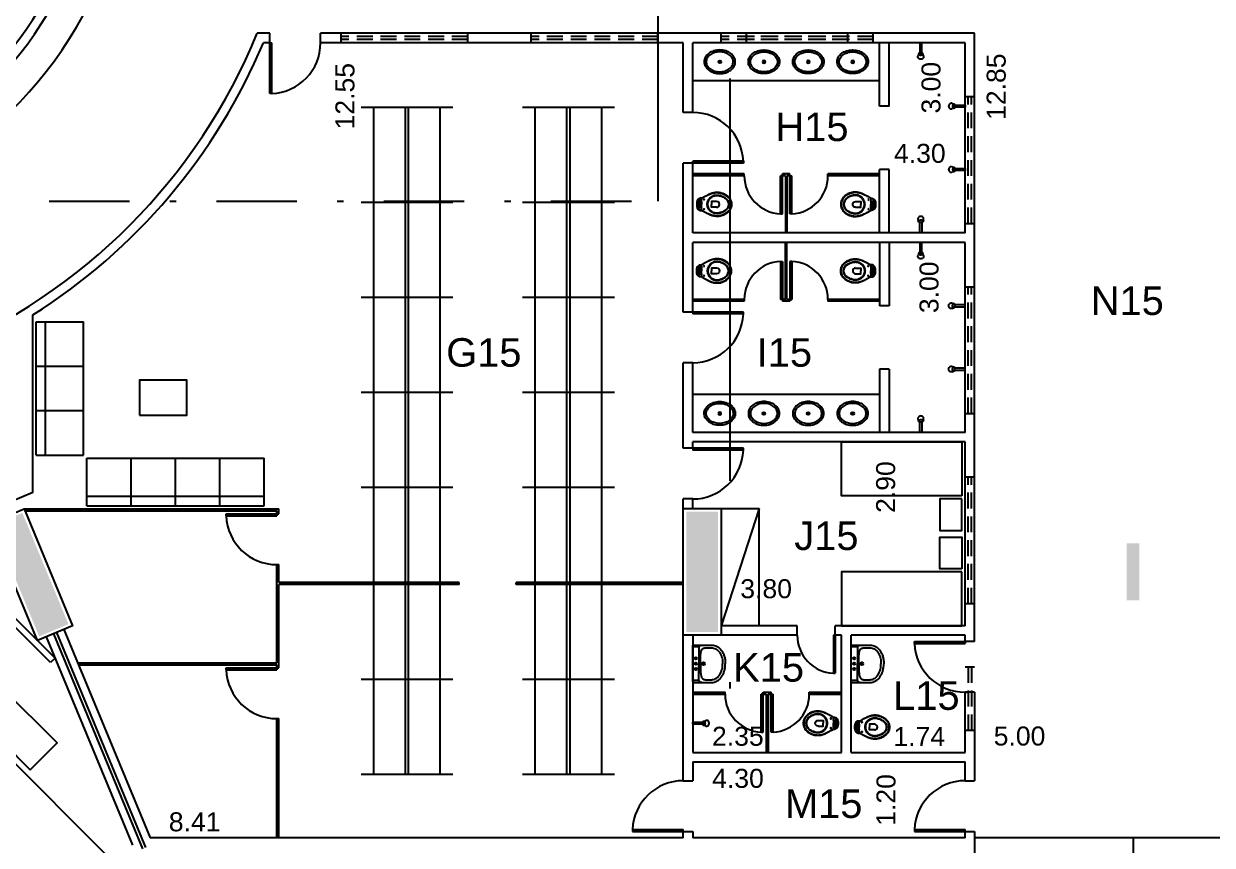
# Model space of a CAD drawing. Extents: x 652 to 872, y -56 to 210.
# Drawn here: x 760.35 to 779.11, y 172.31 to 185.27 of the extents above; entities that cross this region are included whole.
import ezdxf

# ---------------------------------------------------------------- set-up
doc = ezdxf.new("R2010")
doc.units = 0
doc.header["$LTSCALE"] = 2
doc.header["$PDMODE"] = 3
doc.linetypes.add('DASHDOT2', pattern=[12.7, 6.35, -3.175, 0, -3.175])
doc.linetypes.add('HIDDEN', pattern=[0.375, 0.25, -0.125])
doc.layers.get('0').update_dxf_attribs({"linetype": 'CONTINUOUS'})
doc.layers.get('DEFPOINTS').update_dxf_attribs({"linetype": 'CONTINUOUS'})
for name, color, linetype in [('DIVISÓRIAS-ARY', 2, 'CONTINUOUS'), ('ESQUADRIA-ALTA-ARY', 7, 'HIDDEN'), ('HACHURAS-ARY', 9, 'CONTINUOUS'), ('INDIC-CORTE-TBS', 4, 'DASHDOT2'), ('L_DECA', 7, 'CONTINUOUS'), ('MOBILIÁRIO-ARY', 7, 'CONTINUOUS'), ('PAREDE-ALTA-ARY', 1, 'CONTINUOUS'), ('PAREDE-BAIXA-ARY', 2, 'CONTINUOUS'), ('PEÇAS-SANIT-ARY', 7, 'CONTINUOUS'), ('PILARES-PRINC-ARY', 5, 'CONTINUOUS'), ('PROJ-COBERTURA-ARY', 7, 'DASHDOT2'), ('RAMPA-INT-ARY', 7, 'CONTINUOUS'), ('RAMPA-PROJ-ARY', 7, 'HIDDEN'), ('TEXTO-PB-COR-ARY', 12, 'CONTINUOUS'), ('TEXTO-PB-COTAS-ARY', 12, 'CONTINUOUS')]:
    doc.layers.add(name, color=color, linetype=linetype)
doc.styles.add('ARIAL', font='arial.ttf', dxfattribs={"height": 0.5})
doc.styles.add('SEM_ESCALA', font='arial.ttf')
doc.dimstyles.new('DIMTIC100-ARY', dxfattribs={"dimtxt": 0.3, "dimasz": 0.12, "dimexe": 0.1, "dimexo": 0.15, "dimgap": 0.1, "dimtad": 1, "dimjust": 1, "dimtoh": 1, "dimrnd": 0.01, "dimzin": 0, "dimdsep": 46, "dimtxsty": 'SEM_ESCALA', "dimblk1": 'NONE', "dimblk2": 'NONE', "dimsah": 1, "dimcen": -0.1, "dimdle": 0.06, "dimse1": 1, "dimse2": 1, "dimsd1": 1, "dimsd2": 1, "dimclrd": 1, "dimclre": 1, "dimclrt": 2, "dimadec": 0, "dimazin": 0, "dimtfac": 1, "dimtix": 1, "dimtmove": 2, "dimatfit": 3, "dimldrblk": 'NONE', "dimfxl": 1, "dimtolj": 1, "dimtzin": 0, "dimarcsym": 0})

# ---------------------------------------------------------------- blocks, each defined once
blk = doc.blocks.new('CHUVEIRO')
at = {"layer": 'PEÇAS-SANIT-ARY'}
for p, q in [((-0.029, 0.168), (-0.043, 0.208)), ((0.043, 0.207), (0.03, 0.175)), ((-0.015, 0.17), (0.015, 0.17)), ((-0.015, 0), (-0.015, 0.17)), ((0.015, 0), (-0.015, 0)), ((0.015, 0.17), (0.015, 0))]:
    blk.add_line(p, q, dxfattribs=at)
for points in [[(0.045, 0.22, 0.109452), (0.042, 0.235, 0.102376), (0.032, 0.248, 0.093737), (0.017, 0.257, 0.088426), (0, 0.26, 0.088426), (-0.017, 0.257, 0.093737), (-0.032, 0.248, 0.102376), (-0.042, 0.235, 0.109452), (-0.045, 0.22, 0.085068), (-0.043, 0.208, 0.102376)], [(0.015, 0.153, 0.061293), (0.021, 0.157, 0.104065), (0.028, 0.166, 0.115836), (0.03, 0.175, 0.115836), (0.028, 0.184, 0.104065), (0.021, 0.193, 0.09084), (0.012, 0.198, 0.083285), (0, 0.2, 0.083285), (-0.012, 0.198, 0.09084), (-0.021, 0.193, 0.104065), (-0.028, 0.184, 0.115836), (-0.03, 0.175, 0.115836), (-0.028, 0.166, 0.104065), (-0.021, 0.157, 0.061293), (-0.015, 0.153, 0.083285)], [(0.043, 0.207, 0.093692), (0.045, 0.22, 0.109452)]]:
    blk.add_lwpolyline(points, format="xyb", dxfattribs=at)
blk = doc.blocks.new('DUO04')
at = {"layer": 'L_DECA'}
blk.add_line((-27.8, 0), (27.8, 0), dxfattribs=at)
at = {"layer": 'L_DECA', "color": 1}
for p, q in [((-26.5, -9.9), (-26.5, 0)), ((26.5, -9.9), (26.5, 0)), ((-26.5, -9.9), (0, -9.9)), ((26.5, -9.9), (0, -9.9))]:
    blk.add_line(p, q, dxfattribs=at)
at = {"layer": 'L_DECA', "color": 7}
for points in [[(-27.8, 0), (-27.8, 0), (-28.5, -0.1), (-29.1, -0.3), (-29.4, -0.8), (-29.5, -1.4), (-29.5, -23.9)], [(27.8, 0), (27.8, 0), (28.5, -0.1), (29.1, -0.3), (29.4, -0.8), (29.5, -1.4), (29.5, -23.9)], [(-29.5, -23.9), (-29.5, -29.7), (-29.5, -29.7), (-29.4, -32.1), (-28.9, -34.4), (-28.2, -36.5), (-27.2, -38.6), (-26.1, -40.5), (-24.7, -42.2), (-23.1, -43.8), (-21.3, -45.2), (-21.3, -45.2), (-20.2, -45.9), (-19.1, -46.6), (-18, -47.2), (-16.9, -47.9), (-15.7, -48.4), (-14.5, -49), (-13.3, -49.4), (-12.1, -49.9), (-10.8, -50.3), (-9.5, -50.5), (-8.2, -50.9), (-6.7, -51.1), (-4.8, -51.4), (-2.9, -51.5), (-1.4, -51.5), (0, -51.5)], [(29.5, -23.9), (29.5, -29.7), (29.5, -29.7), (29.4, -32.1), (28.9, -34.4), (28.2, -36.5), (27.2, -38.6), (26.1, -40.5), (24.7, -42.2), (23.1, -43.8), (21.3, -45.2), (21.3, -45.2), (20.2, -45.9), (19.1, -46.6), (18, -47.2), (16.9, -47.9), (15.7, -48.4), (14.5, -49), (13.3, -49.4), (12.1, -49.9), (10.8, -50.3), (9.5, -50.5), (8.2, -50.9), (6.7, -51.1), (4.8, -51.4), (2.9, -51.5), (1.4, -51.5), (0, -51.5)]]:
    blk.add_lwpolyline(points, dxfattribs=at)
at = {"layer": 'L_DECA', "color": 1}
for points in [[(-26.5, -9.9), (-26.9, -10), (-27.5, -10.1), (-28, -10.6), (-28.4, -11.2), (-28.7, -11.9), (-29, -12.7), (-29.2, -13.7), (-29.4, -15), (-29.5, -16.8)], [(0, -12.4), (0, -12.4), (-0.8, -12.4), (-1.4, -12.4), (-1.1, -12.4), (-1.8, -12.4), (-2.5, -12.4), (-3.3, -12.4), (-3.9, -12.4), (-4.7, -12.4), (-7.9, -12.4), (-8.6, -12.4), (-9.3, -12.4), (-10, -12.4), (-10.7, -12.4), (-11.4, -12.4), (-12, -12.4), (-12.7, -12.4), (-12.7, -12.4), (-13.7, -12.4), (-14.7, -12.5), (-15.8, -12.6), (-16.8, -12.8), (-17.8, -13), (-18.8, -13.2), (-19.8, -13.5), (-20.8, -13.7), (-20.8, -13.7), (-21.7, -14.1), (-22.6, -14.7), (-23.3, -15.4), (-23.9, -16.1), (-24.5, -17), (-24.8, -18), (-25.1, -19), (-25.2, -20), (-25.2, -20), (-25.2, -21.8), (-25.2, -23.1), (-25.2, -23.9)], [(0, -12.4), (0, -12.4), (0.8, -12.4), (1.4, -12.4), (1.1, -12.4), (1.8, -12.4), (2.5, -12.4), (3.3, -12.4), (3.9, -12.4), (4.7, -12.4), (7.9, -12.4), (8.6, -12.4), (9.3, -12.4), (10, -12.4), (10.7, -12.4), (11.4, -12.4), (12, -12.4), (12.7, -12.4), (12.7, -12.4), (13.7, -12.4), (14.7, -12.5), (15.8, -12.6), (16.8, -12.8), (17.8, -13), (18.8, -13.2), (19.8, -13.5), (20.8, -13.7), (20.8, -13.7), (21.7, -14.1), (22.6, -14.7), (23.3, -15.4), (23.9, -16.1), (24.5, -17), (24.8, -18), (25.1, -19), (25.2, -20), (25.2, -20), (25.2, -21.8), (25.2, -23.1), (25.2, -23.9)], [(26.5, -9.9), (26.9, -10), (27.5, -10.1), (28, -10.6), (28.4, -11.2), (28.7, -11.9), (29, -12.7), (29.2, -13.7), (29.4, -15), (29.5, -16.8)], [(-25.2, -23.9), (-25.2, -27.3), (-25.2, -29.6), (-25.2, -29.6), (-25, -31.4), (-24.8, -33.1), (-24.2, -34.8), (-23.5, -36.3), (-22.6, -37.8), (-21.6, -39.1), (-20.4, -40.4), (-19.1, -41.4), (-19.1, -41.4), (-18.1, -42.1), (-17.1, -42.7), (-16.2, -43.3), (-15.2, -43.9), (-14.1, -44.4), (-13, -44.8), (-11.9, -45.3), (-10.8, -45.7), (-9.7, -46.1), (-8.6, -46.4), (-6.7, -46.8), (-5.2, -47), (-3.3, -47.2), (-2.1, -47.2), (-1, -47.2), (0, -47.2)], [(25.2, -23.9), (25.2, -27.3), (25.2, -29.6), (25.2, -29.6), (25, -31.4), (24.8, -33.1), (24.2, -34.8), (23.5, -36.3), (22.6, -37.8), (21.6, -39.1), (20.4, -40.4), (19.1, -41.4), (19.1, -41.4), (18.1, -42.1), (17.1, -42.7), (16.2, -43.3), (15.2, -43.9), (14.1, -44.4), (13, -44.8), (11.9, -45.3), (10.8, -45.7), (9.7, -46.1), (8.6, -46.4), (6.7, -46.8), (5.2, -47), (3.3, -47.2), (2.1, -47.2), (1, -47.2), (0, -47.2)]]:
    blk.add_lwpolyline(points, dxfattribs=at)
for centre, radius in [((-8.5, -4.9), 1.75), ((0, -17), 2.25), ((0, -4.9), 1.75), ((0, -17), 0.981), ((8.5, -4.9), 1.75)]:
    blk.add_circle(centre, radius, dxfattribs=at)
blk = doc.blocks.new('RAV10')
at = {"layer": 'L_DECA'}
blk.add_lwpolyline([(4.6, -12.9), (8.2, -12.9), (8.2, -12.9), (8.7, -13), (9.2, -13.2), (9.6, -13.5), (9.9, -14), (10.1, -14.3), (10.1, -14.3), (10.1, -14.3), (10.1, -14.3), (10.1, -14.3), (10.1, -14.3), (12.2, -18), (12.2, -18), (12.5, -18.6), (12.8, -19.1), (13.1, -19.6), (13.3, -20.1), (13.3, -20.1), (13.6, -20.6), (13.9, -21.1), (14.2, -21.5), (14.5, -22.1), (14.7, -22.6), (15, -23.1), (15.3, -23.6), (15.5, -24.1), (15.5, -24.1), (15.9, -24.8), (16.3, -25.6), (16.6, -26.3), (16.9, -27), (17.2, -27.8), (17.5, -28.6), (17.8, -29.4), (18, -30.2), (18, -30.2), (18.3, -31.4), (18.6, -32.6), (18.8, -33.9), (19, -35.2), (19.1, -36.4), (19.1, -37.7), (19.1, -39), (19, -40.3), (19, -40.3), (18.8, -41.6), (18.6, -42.9), (18.2, -44.2), (17.9, -45.5), (17.4, -46.8), (16.9, -48), (16.4, -49.3), (15.8, -50.4), (15.8, -50.4), (15.2, -51.4), (14.6, -52.3), (13.9, -53.1), (13.3, -53.9), (12.5, -54.8), (11.7, -55.5), (10.9, -56.3), (10.1, -57), (10.1, -57), (9, -57.8), (7.9, -58.5), (6.6, -59.1), (5.4, -59.6), (4.1, -60), (2.8, -60.3), (1.4, -60.4), (0, -60.5), (0, -60.5), (-1.4, -60.4), (-2.7, -60.3), (-4, -60), (-5.3, -59.6), (-6.6, -59.1), (-7.8, -58.5), (-9, -57.8), (-10.1, -57), (-10.1, -57), (-10.9, -56.3), (-11.7, -55.5), (-12.5, -54.8), (-13.2, -53.9), (-13.9, -53.1), (-14.5, -52.3), (-15.1, -51.4), (-15.7, -50.4), (-15.7, -50.4), (-16.3, -49.3), (-16.9, -48), (-17.4, -46.8), (-17.8, -45.5), (-18.2, -44.2), (-18.5, -42.9), (-18.7, -41.6), (-19, -40.3), (-19, -40.3), (-19, -39), (-19, -37.7), (-19, -36.4), (-18.9, -35.2), (-18.7, -33.9), (-18.5, -32.6), (-18.2, -31.4), (-17.9, -30.2), (-17.9, -30.2), (-17.7, -29.4), (-17.4, -28.6), (-17.1, -27.8), (-16.9, -27), (-16.6, -26.3), (-16.2, -25.6), (-15.8, -24.8), (-15.5, -24.1), (-15.5, -24.1), (-15.2, -23.6), (-15, -23.1), (-14.7, -22.6), (-14.4, -22.1), (-14.2, -21.5), (-13.9, -21.1), (-13.6, -20.6), (-13.3, -20.1), (-13.3, -20.1), (-13.1, -19.6), (-12.8, -19.1), (-12.4, -18.6), (-12.1, -18), (-10.1, -14.3), (-10.1, -14.3), (-10.1, -14.3), (-10.1, -14.3), (-10.1, -14.3), (-10.1, -14.3), (-9.8, -14), (-9.8, -14), (-9.6, -13.5), (-9.1, -13.2), (-8.6, -13), (-8.1, -12.9), (-4.5, -12.9)], dxfattribs=at)
at = {"layer": 'L_DECA', "color": 1}
for points in [[(12.2, -18), (13.3, -20.1), (13.3, -20.1), (13.6, -20.6), (13.8, -21.1), (14.1, -21.5), (14.3, -22.1), (14.5, -22.6), (14.7, -23.1), (15, -23.6), (15.2, -24.1), (15.2, -24.1), (15.5, -24.8), (15.9, -25.6), (16.2, -26.3), (16.6, -27.1), (16.9, -27.8), (17.1, -28.5), (17.4, -29.4), (17.6, -30.2), (17.6, -30.2), (17.9, -31.4), (18.1, -32.6), (18.3, -33.9), (18.5, -35.2), (18.5, -36.4), (18.5, -37.7), (18.5, -39), (18.4, -40.3), (18.4, -40.3), (18.2, -41.6), (17.9, -42.9), (17.6, -44.2), (17.2, -45.5), (16.7, -46.8), (16.2, -48), (15.6, -49.3), (15, -50.4), (15, -50.4), (14.4, -51.2), (13.9, -52), (13.3, -52.8), (12.8, -53.5), (12.2, -54.2), (11.5, -54.9), (10.9, -55.5), (10.1, -56.2), (10.1, -56.2), (9, -57.1), (7.9, -57.8), (6.6, -58.4), (5.4, -58.9), (4.1, -59.3), (2.8, -59.6), (1.4, -59.8), (0, -59.8), (0, -59.8), (-1.4, -59.8), (-2.7, -59.6), (-4.1, -59.3), (-5.3, -58.9), (-6.6, -58.4), (-7.8, -57.8), (-9, -57.1), (-10.1, -56.2), (-10.1, -56.2), (-10.8, -55.5), (-11.5, -54.9), (-12.1, -54.2), (-12.7, -53.5), (-13.3, -52.8), (-13.9, -52), (-14.4, -51.2), (-14.9, -50.4), (-14.9, -50.4), (-15.5, -49.3), (-16.1, -48), (-16.6, -46.8), (-17.1, -45.5), (-17.5, -44.2), (-17.9, -42.9), (-18.1, -41.6), (-18.3, -40.3), (-18.3, -40.3), (-18.4, -39.1), (-18.5, -37.7), (-18.5, -36.4), (-18.4, -35.2), (-18.2, -33.9), (-18, -32.6), (-17.8, -31.4), (-17.5, -30.2), (-17.5, -30.2), (-17.3, -29.4), (-17, -28.6), (-16.8, -27.8), (-16.5, -27.1), (-16.2, -26.3), (-15.8, -25.6), (-15.5, -24.8), (-15.2, -24.1), (-15.2, -24.1), (-15, -23.6), (-14.7, -23.1), (-14.5, -22.6), (-14.2, -22.1), (-14, -21.5), (-13.7, -21.1), (-13.5, -20.6), (-13.2, -20.1), (-12.1, -18)], [(-7.7, -9.4), (-8.1, -10.1), (-8.5, -10.8), (-8.6, -11.4), (-8.8, -12.2), (-8.8, -13.1)], [(-5.1, -12.9), (-5.1, -9.7), (-5.1, -7.8), (-5.1, -7.8), (-5.2, -7.6), (-5.3, -7.5), (-5.5, -7.4), (-5.9, -7.6), (-5.9, -7.6), (-6.4, -8), (-7.1, -8.6), (-7.7, -9.4)], [(5.1, -9.3), (5, -8.9), (4.6, -8.3), (3.9, -7.8), (3.1, -7.7), (0, -7.7), (-3.1, -7.7), (-3.1, -7.7), (-3.9, -7.8), (-4.5, -8.3), (-5, -8.9), (-5.1, -9.7)], [(4.6, -12.9), (4.6, -12.9), (4.2, -12.9), (3.9, -12.6), (3.6, -12.4), (3.6, -12), (3.6, -10.7), (3.6, -10.7), (3.6, -10.5), (3.6, -10.4), (3.7, -10.2), (3.9, -10.1), (3.9, -10.1), (3.9, -9.9), (3.9, -9.7), (3.8, -9.5), (3.6, -9.4), (0, -9.4), (-3.5, -9.4), (-3.5, -9.4), (-3.7, -9.5), (-3.9, -9.7), (-3.9, -9.9), (-3.8, -10.1), (-3.8, -10.1), (-3.6, -10.2), (-3.6, -10.4), (-3.5, -10.5), (-3.5, -10.7), (-3.5, -12), (-3.5, -12), (-3.6, -12.4), (-3.8, -12.6), (-4.1, -12.9), (-4.5, -12.9)], [(3.7, -10.3), (0, -10.3), (-3.6, -10.3)], [(5.1, -12.9), (5.1, -9.7), (5.1, -7.8), (5.1, -7.8), (5.2, -7.6), (5.3, -7.5), (5.5, -7.4), (5.9, -7.6), (5.9, -7.6), (6.4, -8), (7.1, -8.6), (7.7, -9.4)], [(7.7, -9.4), (8.1, -10.1), (8.5, -10.8), (8.6, -11.4), (8.8, -12.2), (8.8, -13.1)], [(-12.9, -30.2), (-12.9, -30.2), (-12.4, -29.3), (-11.9, -28.4), (-11.2, -27.7), (-10.6, -26.9), (-9.9, -26.2), (-9.2, -25.6), (-8.4, -25), (-7.5, -24.4), (-6.7, -23.9), (-5.8, -23.5), (-4.9, -23.1), (-3.9, -22.8), (-3, -22.6), (-2, -22.4), (-1, -22.3), (0, -22.2), (0, -22.2), (1, -22.3), (2, -22.4), (3, -22.6), (4, -22.8), (5, -23.1), (5.8, -23.5), (6.8, -23.9), (7.6, -24.4), (8.5, -25), (9.3, -25.6), (10, -26.2), (10.6, -26.9), (11.3, -27.7), (12, -28.4), (12.5, -29.3), (13, -30.2), (13, -30.2), (13.6, -31.3), (14, -32.6), (14.3, -33.8), (14.6, -35.1), (14.7, -36.4), (14.7, -37.7), (14.7, -39), (14.4, -40.3), (14.4, -40.3), (14.2, -41.6), (13.8, -42.9), (13.4, -44.2), (12.9, -45.5), (12.4, -46.8), (11.7, -48), (11.1, -49.3), (10.4, -50.4), (10.4, -50.4), (9.4, -51.7), (8.4, -52.8), (7.2, -53.8), (5.9, -54.6), (4.5, -55.2), (3.1, -55.8), (1.5, -56.1), (0, -56.2), (0, -56.2), (-1.5, -56.1), (-3.1, -55.8), (-4.4, -55.2), (-5.8, -54.6), (-7.1, -53.8), (-8.3, -52.8), (-9.3, -51.7), (-10.3, -50.4), (-10.3, -50.4), (-11, -49.3), (-11.7, -48), (-12.3, -46.8), (-12.8, -45.5), (-13.3, -44.2), (-13.7, -42.9), (-14.1, -41.6), (-14.4, -40.3), (-14.4, -40.3), (-14.6, -39), (-14.7, -37.7), (-14.6, -36.4), (-14.5, -35.1), (-14.2, -33.8), (-13.9, -32.6), (-13.5, -31.3), (-12.9, -30.2)], [(-12, -30.2), (-12, -30.2), (-11.5, -29.4), (-11, -28.6), (-10.4, -27.9), (-9.8, -27.2), (-9.1, -26.7), (-8.5, -26.1), (-7.7, -25.5), (-6.9, -25), (-6.1, -24.6), (-5.3, -24.2), (-4.5, -23.9), (-3.6, -23.6), (-2.8, -23.4), (-1.8, -23.2), (-0.9, -23.2), (0, -23.1), (0, -23.1), (0.9, -23.2), (1.9, -23.2), (2.8, -23.4), (3.6, -23.6), (4.5, -23.9), (5.4, -24.2), (6.2, -24.6), (7, -25), (7.7, -25.5), (8.5, -26.1), (9.2, -26.7), (9.8, -27.2), (10.4, -27.9), (11, -28.6), (11.5, -29.4), (12, -30.2), (12, -30.2), (12.7, -31.3), (13.2, -32.6), (13.6, -33.8), (13.9, -35), (14.1, -36.4), (14.1, -37.7), (14.1, -39), (13.9, -40.3), (13.9, -40.3), (13.6, -41.7), (13.2, -43), (12.8, -44.3), (12.3, -45.5), (11.7, -46.9), (11.1, -48.1), (10.4, -49.3), (9.6, -50.4), (9.6, -50.4), (8.8, -51.6), (7.8, -52.6), (6.7, -53.5), (5.5, -54.2), (4.2, -54.8), (2.8, -55.3), (1.5, -55.5), (0, -55.7), (0, -55.7), (-1.5, -55.5), (-2.8, -55.3), (-4.2, -54.8), (-5.4, -54.2), (-6.6, -53.5), (-7.7, -52.6), (-8.7, -51.6), (-9.6, -50.4), (-9.6, -50.4), (-10.3, -49.3), (-11, -48.1), (-11.7, -46.9), (-12.2, -45.5), (-12.7, -44.3), (-13.1, -43), (-13.5, -41.7), (-13.8, -40.3), (-13.8, -40.3), (-14, -39), (-14.1, -37.7), (-14, -36.4), (-13.9, -35), (-13.6, -33.8), (-13.2, -32.6), (-12.7, -31.3), (-12, -30.2)], [(-4.5, -37), (-4.5, -29), (0, -29)], [(4.6, -37), (4.6, -29), (0, -29)]]:
    blk.add_lwpolyline(points, dxfattribs=at)
at = {"layer": 'L_DECA', "color": 7}
for points in [[(10.1, -14.3), (10.1, -14.3), (10.1, -14.3), (10.1, -14.3), (10.1, -14.3), (10.1, -14.3), (9.6, -11.3), (9.6, -11.3), (9.3, -10.2), (8.9, -9.3), (8.3, -8.5), (7.7, -7.7), (6.9, -7), (6.1, -6.5), (5.1, -6.2), (4.1, -5.9), (4.1, -5.9), (3.6, -5.8), (3.1, -5.7), (2.6, -5.6), (2, -5.6), (1.5, -5.6), (1, -5.5), (0.5, -5.5), (0, -5.5), (0, -5.5), (-0.5, -5.5), (-1, -5.5), (-1.5, -5.6), (-2, -5.6), (-2.5, -5.6), (-3, -5.7), (-3.5, -5.8), (-4, -5.9), (-4, -5.9), (-5, -6.2), (-6, -6.5), (-6.9, -7), (-7.6, -7.7), (-8.2, -8.5), (-8.8, -9.3), (-9.3, -10.2), (-9.6, -11.3), (-10, -14.3), (-10, -14.3), (-10, -14.3), (-10, -14.3), (-10, -14.3), (-10.1, -14.3)], [(-4.5, -12.9), (0, -12.9)], [(4.6, -12.9), (0, -12.9)]]:
    blk.add_lwpolyline(points, dxfattribs=at)
at = {"layer": 'L_DECA', "color": 1}
for centre in [(-7.6, -17), (7.6, -17)]:
    blk.add_circle(centre, 0.672, dxfattribs=at)
blk.add_arc((0, -37), 4.56, 180, 0, dxfattribs=at)
blk = doc.blocks.new('CUB01')
at = {"layer": 'L_DECA'}
blk.add_lwpolyline([(-24.5, -18.7, 0.124977), (-22.8, -25.6, 0.105809), (-17.3, -31.9, 0.086634), (-9.6, -35.9, 0.076682), (0, -37.4, 0.076682), (9.6, -35.9, 0.086634), (17.3, -31.9, 0.105809), (22.8, -25.6, 0.124977), (24.5, -18.7, 0.124977), (22.8, -11.8, 0.105809), (17.3, -5.5, 0.086634), (9.6, -1.5, 0.076682), (0, 0, 0.076682), (-9.6, -1.5, 0.086634), (-17.3, -5.5, 0.105809), (-22.8, -11.8, 0.124977)], format="xyb", close=True, dxfattribs=at)
at = {"layer": 'L_DECA', "color": 1}
blk.add_lwpolyline([(0.1, -2.9, 0.074123), (-8.3, -4.1, 0.084852), (-15, -7.5, 0.106323), (-19.8, -12.9, 0.128843), (-21.3, -18.6, 0.128843), (-19.8, -24.4, 0.106323), (-15, -29.8, 0.084852), (-8.3, -33.1, 0.074123), (0.1, -34.4, 0.074123), (8.6, -33.1, 0.084852), (15.3, -29.8, 0.106323), (20, -24.4, 0.128843), (21.5, -18.6, 0.128843), (20, -12.9, 0.106323), (15.3, -7.5, 0.084852), (8.6, -4.1, 0.074123)], format="xyb", close=True, dxfattribs=at)
for radius in [2.25, 1.06]:
    blk.add_circle((0.1, -18.7), radius, dxfattribs=at)
blk = doc.blocks.new('*D90')
at = {"layer": 'DEFPOINTS', "color": 0, "linetype": 'ByBlock', "ltscale": 0.5}
for p in [(771.36, 187.624), (771.135, 185.124), (771.36, 185.124)]:
    blk.add_point(p, dxfattribs=at)
at = {"color": 2, "linetype": 'ByBlock', "ltscale": 0.5, "insert": (770.882, 186.912), "char_height": 0.3, "attachment_point": 5, "rotation": 90, "style": 'SEM_ESCALA'}
blk.add_mtext('\\A1;2.50', dxfattribs=at)
blk = doc.blocks.new('_NONE')
at = {"color": 0, "linetype": 'ByBlock', "ltscale": 0.5}
blk.add_circle((0, 0), 0.25, dxfattribs=at)
blk = doc.blocks.new('*D92')
at = {"layer": 'DEFPOINTS', "color": 0, "linetype": 'ByBlock', "ltscale": 0.5}
for p in [(774.01, 198.774), (774.01, 185.124), (774.964, 185.124)]:
    blk.add_point(p, dxfattribs=at)
at = {"color": 2, "linetype": 'ByBlock', "ltscale": 0.5, "insert": (774.711, 197.931), "char_height": 0.3, "attachment_point": 5, "rotation": 90, "style": 'SEM_ESCALA'}
blk.add_mtext('\\A1;13.65', dxfattribs=at)
blk = doc.blocks.new('*D98')
at = {"layer": 'DEFPOINTS', "color": 0, "linetype": 'ByBlock', "ltscale": 0.5}
for p in [(765.36, 184.974), (765.36, 172.424), (765.676, 172.424)]:
    blk.add_point(p, dxfattribs=at)
at = {"color": 2, "linetype": 'ByBlock', "ltscale": 0.5, "insert": (765.423, 184.131), "char_height": 0.3, "attachment_point": 5, "rotation": 90, "style": 'SEM_ESCALA'}
blk.add_mtext('\\A1;12.55', dxfattribs=at)
blk = doc.blocks.new('*D99')
at = {"layer": 'DEFPOINTS', "color": 0, "linetype": 'ByBlock', "ltscale": 0.5}
for p in [(762.346, 172.424), (770.76, 172.424), (770.76, 172.424)]:
    blk.add_point(p, dxfattribs=at)
at = {"color": 2, "linetype": 'ByBlock', "ltscale": 0.5, "insert": (763.049, 172.677), "char_height": 0.3, "attachment_point": 5, "style": 'SEM_ESCALA'}
blk.add_mtext('\\A1;8.41', dxfattribs=at)
blk = doc.blocks.new('*D100')
at = {"layer": 'DEFPOINTS', "color": 0, "linetype": 'ByBlock', "ltscale": 0.5}
for p in [(770.91, 173.624), (775.21, 173.624), (775.21, 173.11)]:
    blk.add_point(p, dxfattribs=at)
at = {"color": 2, "linetype": 'ByBlock', "ltscale": 0.5, "insert": (771.625, 173.363), "char_height": 0.3, "attachment_point": 5, "style": 'SEM_ESCALA'}
blk.add_mtext('\\A1;4.30', dxfattribs=at)
blk = doc.blocks.new('*D101')
at = {"layer": 'DEFPOINTS', "color": 0, "linetype": 'ByBlock', "ltscale": 0.5}
for p in [(773.06, 173.624), (774.216, 173.624), (773.06, 172.424)]:
    blk.add_point(p, dxfattribs=at)
at = {"color": 2, "linetype": 'ByBlock', "ltscale": 0.5, "insert": (773.963, 173.024), "char_height": 0.3, "attachment_point": 5, "rotation": 90, "style": 'SEM_ESCALA'}
blk.add_mtext('\\A1;1.20', dxfattribs=at)
blk = doc.blocks.new('*D102')
at = {"layer": 'DEFPOINTS', "color": 0, "linetype": 'ByBlock', "ltscale": 0.5}
for p in [(770.91, 184.974), (775.21, 184.974), (770.91, 182.974)]:
    blk.add_point(p, dxfattribs=at)
at = {"color": 2, "linetype": 'ByBlock', "ltscale": 0.5, "insert": (774.495, 183.227), "char_height": 0.3, "attachment_point": 5, "style": 'SEM_ESCALA'}
blk.add_mtext('\\A1;4.30', dxfattribs=at)
blk = doc.blocks.new('*D103')
at = {"layer": 'DEFPOINTS', "color": 0, "linetype": 'ByBlock', "ltscale": 0.5}
for p in [(775.21, 184.974), (774.927, 181.974), (775.21, 181.974)]:
    blk.add_point(p, dxfattribs=at)
at = {"color": 2, "linetype": 'ByBlock', "ltscale": 0.5, "insert": (774.673, 184.265), "char_height": 0.3, "attachment_point": 5, "rotation": 90, "style": 'SEM_ESCALA'}
blk.add_mtext('\\A1;3.00', dxfattribs=at)
blk = doc.blocks.new('*D104')
at = {"layer": 'DEFPOINTS', "color": 0, "linetype": 'ByBlock', "ltscale": 0.5}
for p in [(775.21, 181.824), (774.896, 178.824), (775.21, 178.824)]:
    blk.add_point(p, dxfattribs=at)
at = {"color": 2, "linetype": 'ByBlock', "ltscale": 0.5, "insert": (774.642, 181.115), "char_height": 0.3, "attachment_point": 5, "rotation": 90, "style": 'SEM_ESCALA'}
blk.add_mtext('\\A1;3.00', dxfattribs=at)
blk = doc.blocks.new('*D105')
at = {"layer": 'DEFPOINTS', "color": 0, "linetype": 'ByBlock', "ltscale": 0.5}
for p in [(775.16, 178.674), (774.21, 175.774), (775.16, 175.774)]:
    blk.add_point(p, dxfattribs=at)
at = {"color": 2, "linetype": 'ByBlock', "ltscale": 0.5, "insert": (773.957, 177.962), "char_height": 0.3, "attachment_point": 5, "rotation": 90, "style": 'SEM_ESCALA'}
blk.add_mtext('\\A1;2.90', dxfattribs=at)
blk = doc.blocks.new('*D106')
at = {"layer": 'DEFPOINTS', "color": 0, "linetype": 'ByBlock', "ltscale": 0.5}
for p in [(775.16, 176.102), (771.36, 175.774), (775.16, 175.774)]:
    blk.add_point(p, dxfattribs=at)
at = {"color": 2, "linetype": 'ByBlock', "ltscale": 0.5, "insert": (772.069, 176.356), "char_height": 0.3, "attachment_point": 5, "style": 'SEM_ESCALA'}
blk.add_mtext('\\A1;3.80', dxfattribs=at)
blk = doc.blocks.new('*D107')
at = {"layer": 'DEFPOINTS', "color": 0, "linetype": 'ByBlock', "ltscale": 0.5}
for p in [(773.466, 173.774), (773.466, 173.774), (775.21, 173.774)]:
    blk.add_point(p, dxfattribs=at)
at = {"color": 2, "linetype": 'ByBlock', "ltscale": 0.5, "insert": (774.486, 174.025), "char_height": 0.3, "attachment_point": 5, "style": 'SEM_ESCALA'}
blk.add_mtext('\\A1;1.74', dxfattribs=at)
blk = doc.blocks.new('*D108')
at = {"layer": 'DEFPOINTS', "color": 0, "linetype": 'ByBlock', "ltscale": 0.5}
for p in [(770.91, 173.774), (773.26, 173.774), (773.26, 173.774)]:
    blk.add_point(p, dxfattribs=at)
at = {"color": 2, "linetype": 'ByBlock', "ltscale": 0.5, "insert": (771.623, 174.027), "char_height": 0.3, "attachment_point": 5, "style": 'SEM_ESCALA'}
blk.add_mtext('\\A1;2.35', dxfattribs=at)
blk = doc.blocks.new('*D109')
at = {"layer": 'DEFPOINTS', "color": 0, "linetype": 'ByBlock', "ltscale": 0.5}
for p in [(775.36, 185.124), (775.36, 172.277), (775.956, 172.277)]:
    blk.add_point(p, dxfattribs=at)
at = {"color": 2, "linetype": 'ByBlock', "ltscale": 0.5, "insert": (775.702, 184.281), "char_height": 0.3, "attachment_point": 5, "rotation": 90, "style": 'SEM_ESCALA'}
blk.add_mtext('\\A1;12.85', dxfattribs=at)
blk = doc.blocks.new('*D123')
at = {"layer": 'DEFPOINTS', "color": 0, "linetype": 'ByBlock', "ltscale": 0.5}
for p in [(780.36, 173.778), (775.36, 173.327), (780.36, 173.327)]:
    blk.add_point(p, dxfattribs=at)
at = {"color": 2, "linetype": 'ByBlock', "ltscale": 0.5, "insert": (776.069, 174.031), "char_height": 0.3, "attachment_point": 5, "style": 'SEM_ESCALA'}
blk.add_mtext('\\A1;5.00', dxfattribs=at)
blk = doc.blocks.new('*D124')
at = {"layer": 'DEFPOINTS', "color": 0, "linetype": 'ByBlock', "ltscale": 0.5}
for p in [(775.36, 172.427), (775.36, 166.877), (775.924, 166.877)]:
    blk.add_point(p, dxfattribs=at)
at = {"color": 2, "linetype": 'ByBlock', "ltscale": 0.5, "insert": (775.671, 171.716), "char_height": 0.3, "attachment_point": 5, "rotation": 90, "style": 'SEM_ESCALA'}
blk.add_mtext('\\A1;5.55', dxfattribs=at)

msp = doc.modelspace()

# ---------------------------------------------------------------- hatches: boundary and pattern name
at = {"layer": 'HACHURAS-ARY', "ltscale": 0.5}
for points in [[(760.33, 177.553), (759.868, 177.362), (760.595, 175.606), (761.057, 175.798)], [(771.31, 177.574), (770.81, 177.574), (770.81, 175.674), (771.31, 175.674)], [(777.96, 177.074), (777.76, 177.074), (777.76, 176.174), (777.96, 176.174)]]:
    msp.add_hatch(color=256, dxfattribs=at).paths.add_polyline_path(points)

# ---------------------------------------------------------------- linework, layer by layer
at = {"layer": 'DIVISÓRIAS-ARY'}
for p, q in [((764.236, 184.175), (764.236, 184.974)), ((764.236, 184.974), (764.266, 184.974)), ((764.266, 184.175), (764.266, 184.974)), ((764.266, 184.175), (764.236, 184.175)), ((770.91, 183.074), (770.91, 183.104)), ((771.71, 183.104), (770.91, 183.104)), ((771.71, 183.104), (771.71, 183.074)), ((771.71, 183.074), (770.91, 183.074)), ((771.725, 182.904), (770.91, 182.904)), ((771.725, 182.874), (771.725, 182.904)), ((772.445, 182.904), (772.325, 182.904)), ((772.325, 182.275), (772.325, 182.904)), ((772.445, 182.275), (772.445, 182.904)), ((773.86, 182.904), (773.045, 182.904)), ((773.045, 182.874), (773.045, 182.904)), ((771.725, 182.874), (770.91, 182.874)), ((772.295, 182.275), (772.295, 182.874)), ((772.325, 182.874), (772.295, 182.874)), ((772.375, 182.874), (772.325, 182.874)), ((772.375, 182.874), (772.375, 181.974)), ((772.445, 182.874), (772.395, 182.874)), ((772.395, 182.874), (772.395, 181.974)), ((772.445, 182.874), (772.475, 182.874)), ((772.475, 182.275), (772.475, 182.874)), ((773.86, 182.874), (773.045, 182.874)), ((772.295, 182.275), (772.325, 182.275)), ((772.475, 182.275), (772.445, 182.275)), ((772.375, 180.924), (772.375, 181.824)), ((772.395, 180.924), (772.395, 181.824)), ((772.295, 181.523), (772.295, 180.924)), ((772.295, 181.523), (772.325, 181.523)), ((772.325, 181.523), (772.325, 180.894)), ((772.445, 181.523), (772.445, 180.894)), ((772.475, 181.523), (772.445, 181.523)), ((772.475, 181.523), (772.475, 180.924)), ((771.725, 180.924), (770.91, 180.924)), ((771.725, 180.894), (770.91, 180.894)), ((771.725, 180.924), (771.725, 180.894)), ((772.325, 180.924), (772.295, 180.924)), ((772.375, 180.924), (772.325, 180.924)), ((772.445, 180.894), (772.325, 180.894)), ((772.445, 180.924), (772.395, 180.924)), ((772.445, 180.924), (772.475, 180.924)), ((773.045, 180.924), (773.045, 180.894)), ((773.86, 180.924), (773.045, 180.924)), ((773.86, 180.894), (773.045, 180.894)), ((771.71, 180.724), (770.91, 180.724)), ((770.91, 180.724), (770.91, 180.694)), ((771.71, 180.694), (770.91, 180.694)), ((771.71, 180.694), (771.71, 180.724)), ((770.91, 178.574), (770.91, 178.544)), ((771.71, 178.574), (770.91, 178.574)), ((771.71, 178.544), (770.91, 178.544)), ((771.71, 178.544), (771.71, 178.574)), ((763.546, 177.508), (763.546, 177.538)), ((763.546, 177.538), (764.376, 177.538)), ((763.546, 177.508), (764.346, 177.508)), ((764.346, 177.538), (764.346, 177.508)), ((764.346, 176.738), (764.376, 176.738)), ((773.16, 175.624), (773.13, 175.624)), ((773.13, 175.624), (773.13, 175.025)), ((773.16, 175.624), (773.16, 175.025)), ((774.411, 175.524), (775.21, 175.524)), ((774.411, 175.494), (774.411, 175.524)), ((774.411, 175.494), (775.21, 175.494)), ((775.21, 175.524), (775.21, 175.494)), ((763.546, 175.108), (764.376, 175.108)), ((763.546, 175.078), (763.546, 175.108)), ((763.546, 175.078), (764.346, 175.078)), ((764.346, 175.108), (764.346, 175.078)), ((773.13, 175.025), (773.16, 175.025)), ((770.91, 174.724), (771.42, 174.724)), ((770.91, 174.694), (771.42, 174.694)), ((771.42, 174.694), (771.42, 174.724)), ((771.99, 174.095), (771.99, 174.694)), ((772.02, 174.694), (771.99, 174.694)), ((772.02, 174.724), (772.15, 174.724)), ((772.02, 174.095), (772.02, 174.724)), ((772.02, 174.694), (772.07, 174.694)), ((772.07, 174.694), (772.02, 174.694)), ((772.07, 174.694), (772.07, 173.774)), ((772.1, 174.694), (772.15, 174.694)), ((772.15, 174.694), (772.1, 174.694)), ((772.1, 174.694), (772.1, 173.774)), ((772.15, 174.095), (772.15, 174.724)), ((772.15, 174.694), (772.18, 174.694)), ((772.18, 174.095), (772.18, 174.694)), ((772.75, 174.724), (773.26, 174.724)), ((772.75, 174.694), (772.75, 174.724)), ((772.75, 174.694), (773.26, 174.694)), ((775.21, 174.724), (775.24, 174.724)), ((764.346, 174.308), (764.376, 174.308)), ((771.99, 174.095), (772.02, 174.095)), ((772.18, 174.095), (772.15, 174.095)), ((769.961, 172.557), (770.76, 172.557)), ((769.961, 172.557), (769.961, 172.527)), ((769.961, 172.527), (770.76, 172.527)), ((770.76, 172.527), (770.76, 172.557)), ((774.411, 172.557), (774.411, 172.527)), ((774.411, 172.557), (775.21, 172.557)), ((774.411, 172.527), (775.21, 172.527)), ((775.21, 172.527), (775.21, 172.557))]:
    msp.add_line(p, q, dxfattribs=at)
at = {"layer": 'DIVISÓRIAS-ARY', "ltscale": 0.5}
for p, q in [((760.357, 177.618), (764.376, 177.618)), ((760.369, 177.588), (764.346, 177.588)), ((764.346, 177.538), (764.346, 177.588)), ((764.376, 177.538), (764.376, 177.618)), ((764.346, 175.188), (764.346, 176.738)), ((764.376, 176.454), (764.376, 176.738)), ((767.226, 176.454), (764.376, 176.454)), ((764.376, 175.108), (764.376, 176.424)), ((767.226, 176.424), (764.376, 176.424)), ((770.76, 176.454), (768.126, 176.454)), ((770.76, 176.424), (768.126, 176.424)), ((761.201, 175.188), (764.346, 175.188)), ((761.213, 175.158), (764.346, 175.158)), ((764.346, 175.108), (764.346, 175.158)), ((764.346, 172.424), (764.346, 174.308)), ((764.376, 172.424), (764.376, 174.308))]:
    msp.add_line(p, q, dxfattribs=at)
at = {"layer": 'DIVISÓRIAS-ARY', "color": 7, "ltscale": 0.5}
for centre, radius, start, end in [((772.325, 182.874), 0.6, 180, 267.134), ((772.445, 182.874), 0.6, 272.866, 0), ((772.325, 180.924), 0.6, 92.866, 180), ((772.445, 180.924), 0.6, 0, 87.134), ((764.346, 177.538), 0.8, 182.1491, 270), ((775.21, 175.524), 0.8, 182.1491, 270), ((764.346, 175.108), 0.8, 182.1491, 270), ((772.02, 174.694), 0.6, 180, 267.134), ((772.15, 174.694), 0.6, 272.866, 0), ((770.76, 172.527), 0.8, 90, 177.8509), ((775.21, 172.527), 0.8, 90, 177.8509)]:
    msp.add_arc(centre, radius, start, end, dxfattribs=at)
at = {"layer": 'ESQUADRIA-ALTA-ARY', "ltscale": 0.5}
for p, q in [((765.36, 184.974), (765.36, 185.124)), ((767.36, 185.074), (765.36, 185.074)), ((767.36, 185.024), (765.36, 185.024)), ((767.36, 184.974), (767.36, 185.124)), ((768.36, 184.974), (768.36, 185.124)), ((770.36, 185.074), (768.36, 185.074)), ((770.36, 185.024), (768.36, 185.024)), ((770.36, 184.974), (770.36, 185.124)), ((770.36, 184.974), (770.36, 185.124)), ((771.36, 184.974), (771.36, 185.124)), ((773.36, 185.074), (771.36, 185.074)), ((773.36, 185.024), (771.36, 185.024)), ((771.76, 184.974), (771.76, 185.124)), ((773.76, 185.074), (771.76, 185.074)), ((773.76, 185.024), (771.76, 185.024)), ((773.36, 184.974), (773.36, 185.124)), ((773.76, 184.974), (773.76, 185.124)), ((775.21, 184.124), (775.36, 184.124)), ((775.26, 182.124), (775.26, 184.124)), ((775.31, 182.124), (775.31, 184.124)), ((775.21, 182.124), (775.36, 182.124)), ((775.21, 181.124), (775.36, 181.124)), ((775.26, 179.124), (775.26, 181.124)), ((775.31, 179.124), (775.31, 181.124)), ((775.21, 179.124), (775.36, 179.124)), ((775.21, 178.124), (775.36, 178.124)), ((775.26, 176.124), (775.26, 178.124)), ((775.31, 176.124), (775.31, 178.124)), ((775.21, 176.124), (775.36, 176.124)), ((775.21, 175.124), (775.36, 175.124)), ((775.26, 175.124), (775.26, 174.124)), ((775.31, 175.124), (775.31, 174.124)), ((775.21, 174.124), (775.36, 174.124))]:
    msp.add_line(p, q, dxfattribs=at)
at = {"layer": 'INDIC-CORTE-TBS', "ltscale": 0.5}
msp.add_line((771.504, 62.858), (771.504, 210.116), dxfattribs=at)
at = {"layer": 'MOBILIÁRIO-ARY', "ltscale": 0.5}
for p, q in [((767.126, 183.954), (765.676, 183.954)), ((765.876, 173.424), (765.876, 183.954)), ((766.376, 173.424), (766.376, 183.954)), ((766.426, 173.424), (766.426, 183.954)), ((766.926, 173.424), (766.926, 183.954)), ((769.676, 183.954), (768.226, 183.954)), ((768.426, 173.424), (768.426, 183.954)), ((768.926, 173.424), (768.926, 183.954)), ((768.976, 173.424), (768.976, 183.954)), ((769.476, 173.424), (769.476, 183.954)), ((767.126, 182.454), (765.676, 182.454)), ((769.676, 182.454), (768.226, 182.454)), ((767.126, 180.954), (765.676, 180.954)), ((769.676, 180.954), (768.226, 180.954)), ((760.547, 178.468), (760.547, 180.568)), ((760.547, 180.568), (761.297, 180.568)), ((760.697, 178.468), (760.697, 180.568)), ((761.297, 178.468), (761.297, 180.568)), ((760.547, 179.868), (761.297, 179.868)), ((767.126, 179.454), (765.676, 179.454)), ((769.676, 179.454), (768.226, 179.454)), ((760.774, 175.193), (756.721, 179.246)), ((760.845, 175.264), (756.791, 179.317)), ((760.547, 179.168), (761.297, 179.168)), ((760.547, 178.468), (761.297, 178.468)), ((761.347, 177.668), (761.347, 178.418)), ((761.347, 178.418), (764.147, 178.418)), ((762.047, 177.668), (762.047, 178.418)), ((762.747, 177.668), (762.747, 178.418)), ((763.447, 177.668), (763.447, 178.418)), ((764.147, 177.668), (764.147, 178.418)), ((767.126, 177.954), (765.676, 177.954)), ((767.126, 177.954), (765.676, 177.954)), ((769.676, 177.954), (768.226, 177.954)), ((761.347, 177.818), (764.147, 177.818)), ((761.347, 177.668), (764.147, 177.668)), ((771.96, 177.624), (771.36, 175.774)), ((771.36, 177.624), (771.96, 177.624)), ((771.96, 175.774), (771.96, 177.624)), ((767.226, 176.424), (767.226, 176.454)), ((768.126, 176.424), (768.126, 176.454)), ((760.845, 175.264), (760.774, 175.193)), ((767.126, 174.924), (765.676, 174.924)), ((769.676, 174.924), (768.226, 174.924)), ((767.126, 173.424), (765.676, 173.424)), ((769.676, 173.424), (768.226, 173.424))]:
    msp.add_line(p, q, dxfattribs=at)
at = {"layer": 'MOBILIÁRIO-ARY'}
msp.add_line((761.786, 172.026), (754.542, 179.27), dxfattribs=at)
msp.add_lwpolyline([(760.453, 173.501), (760.877, 173.925), (760.028, 174.774), (759.604, 174.35)], close=True, dxfattribs=at)
at = {"layer": 'PAREDE-ALTA-ARY'}
for p, q in [((764.236, 185.124), (764.035, 185.124)), ((764.236, 184.974), (764.136, 184.974)), ((764.236, 184.974), (764.136, 184.974)), ((764.236, 184.974), (764.236, 185.124)), ((775.36, 185.124), (765.036, 185.124)), ((765.036, 184.974), (765.036, 185.124)), ((770.76, 184.974), (765.036, 184.974)), ((770.76, 183.874), (770.76, 184.974)), ((775.21, 184.974), (770.91, 184.974)), ((770.91, 183.874), (770.91, 184.974)), ((775.21, 181.974), (775.21, 184.974)), ((775.36, 175.524), (775.36, 185.124)), ((770.91, 183.874), (770.76, 183.874)), ((770.76, 180.724), (770.76, 183.074)), ((770.91, 183.074), (770.76, 183.074)), ((770.91, 181.974), (770.91, 183.074)), ((775.21, 181.974), (770.91, 181.974)), ((775.21, 181.824), (770.91, 181.824)), ((770.91, 180.724), (770.91, 181.824)), ((775.21, 178.824), (775.21, 181.824)), ((760.497, 177.874), (760.497, 180.679)), ((770.91, 180.724), (770.76, 180.724)), ((770.76, 178.574), (770.76, 179.924)), ((770.91, 179.924), (770.76, 179.924)), ((770.91, 178.824), (770.91, 179.924)), ((775.21, 178.824), (770.91, 178.824)), ((775.21, 178.674), (770.91, 178.674)), ((770.91, 178.574), (770.91, 178.674)), ((775.21, 175.774), (775.21, 178.674)), ((770.91, 178.574), (770.76, 178.574)), ((760.497, 177.874), (760.148, 177.73)), ((770.76, 177.624), (770.76, 177.774)), ((770.91, 177.774), (770.76, 177.774)), ((770.91, 177.624), (770.91, 177.774)), ((772.56, 175.774), (771.36, 175.774)), ((772.56, 175.624), (772.56, 175.774)), ((775.21, 175.774), (773.16, 175.774)), ((773.16, 175.624), (773.16, 175.774)), ((760.706, 175.598), (762.069, 172.309)), ((760.822, 175.646), (762.226, 172.255)), ((760.868, 175.665), (762.273, 172.274)), ((760.984, 175.713), (762.346, 172.424)), ((770.76, 173.327), (770.76, 175.624)), ((770.91, 175.624), (770.91, 173.774)), ((772.56, 175.624), (771.36, 175.624)), ((773.26, 175.624), (773.16, 175.624)), ((773.26, 173.774), (773.26, 175.624)), ((775.21, 175.624), (773.41, 175.624)), ((773.41, 173.774), (773.41, 175.624)), ((775.21, 175.524), (775.21, 175.624)), ((775.36, 175.524), (775.21, 175.524)), ((775.21, 173.774), (775.21, 174.724)), ((775.36, 174.724), (775.21, 174.724)), ((775.36, 174.724), (775.36, 173.327)), ((770.91, 173.774), (773.26, 173.774)), ((773.41, 173.774), (775.21, 173.774)), ((770.91, 173.624), (770.91, 173.327)), ((770.91, 173.624), (775.21, 173.624)), ((775.21, 173.327), (775.21, 173.624)), ((775.21, 173.524), (775.21, 173.624)), ((770.76, 172.424), (762.346, 172.424)), ((770.76, 172.424), (770.76, 172.527)), ((770.91, 172.527), (770.91, 172.424)), ((775.21, 172.424), (770.91, 172.424)), ((775.21, 172.424), (775.21, 172.527)), ((775.36, 172.527), (775.36, 166.877))]:
    msp.add_line(p, q, dxfattribs=at)
at = {"layer": 'PAREDE-ALTA-ARY', "ltscale": 0.5}
for p, q in [((770.76, 173.327), (770.91, 173.327)), ((775.21, 173.327), (775.36, 173.327)), ((770.76, 172.527), (770.91, 172.527)), ((775.21, 172.527), (775.36, 172.527))]:
    msp.add_line(p, q, dxfattribs=at)
at = {"layer": 'PAREDE-ALTA-ARY'}
for radius, start, end in [(9.25, 247.2333, 337.7667), (9.4, 302.3059, 337.1514)]:
    msp.add_arc((755.473, 188.624), radius, start, end, dxfattribs=at)
at = {"layer": 'PAREDE-BAIXA-ARY'}
for p, q in [((773.86, 183.974), (773.86, 184.974)), ((774.01, 183.974), (774.01, 184.974)), ((774.01, 183.974), (773.86, 183.974)), ((774.01, 182.974), (773.86, 182.974)), ((773.86, 181.974), (773.86, 182.974)), ((774.01, 181.974), (774.01, 182.974)), ((773.86, 181.824), (773.86, 180.824)), ((774.01, 181.824), (774.01, 180.824)), ((774.01, 180.824), (773.86, 180.824)), ((773.86, 179.824), (773.86, 178.824)), ((774.01, 179.824), (773.86, 179.824)), ((774.01, 179.824), (774.01, 178.824))]:
    msp.add_line(p, q, dxfattribs=at)
for radius, start, end in [(6.65, 233.6487, 351.3513), (6.15, 234.3579, 350.6421), (6, 234.5941, 350.4059)]:
    msp.add_arc((755.473, 188.624), radius, start, end, dxfattribs=at)
at = {"layer": 'PEÇAS-SANIT-ARY'}
for p, q in [((773.86, 184.374), (770.91, 184.374)), ((773.86, 179.424), (770.91, 179.424))]:
    msp.add_line(p, q, dxfattribs=at)
for points in [[(762.178, 179.098), (762.928, 179.098), (762.928, 179.648), (762.178, 179.648)], [(775.16, 177.824), (773.26, 177.824), (773.26, 178.674), (775.16, 178.674)], [(775.16, 177.774), (774.81, 177.774), (774.81, 177.274), (775.16, 177.274)], [(775.16, 176.674), (774.81, 176.674), (774.81, 177.174), (775.16, 177.174)], [(775.16, 176.624), (773.26, 176.624), (773.26, 175.774), (775.16, 175.774)]]:
    msp.add_lwpolyline(points, close=True, dxfattribs=at)
at = {"layer": 'PEÇAS-SANIT-ARY', "ltscale": 0.5}
for centre, radius, start, end in [((764.236, 184.974), 0.8, 272.1491, 0), ((770.91, 183.074), 0.8, 2.1491, 90), ((770.91, 180.724), 0.8, 270, 357.8509), ((770.91, 178.574), 0.8, 270, 357.8509), ((773.16, 175.624), 0.6, 180, 267.134)]:
    msp.add_arc(centre, radius, start, end, dxfattribs=at)
at = {"layer": 'PILARES-PRINC-ARY'}
for points in [[(759.803, 177.389), (760.357, 177.618), (761.122, 175.77), (760.568, 175.541)], [(770.76, 177.624), (771.36, 177.624), (771.36, 175.624), (770.76, 175.624)]]:
    msp.add_lwpolyline(points, close=True, dxfattribs=at)
at = {"layer": 'PROJ-COBERTURA-ARY', "ltscale": 0.1}
msp.add_lwpolyline([(762.636, 194.774), (755.473, 194.774, 1), (755.473, 182.474), (770.36, 182.474)], format="xyb", dxfattribs=at)
at = {"layer": 'RAMPA-INT-ARY'}
for p, q in [((780.36, 172.427), (775.36, 172.427)), ((777.86, 172.427), (777.86, 167.05))]:
    msp.add_line(p, q, dxfattribs=at)
at = {"layer": 'RAMPA-PROJ-ARY', "linetype": 'DASHDOT2', "ltscale": 0.5}
msp.add_line((770.36, 187.624), (770.36, 182.474), dxfattribs=at)

# ---------------------------------------------------------------- block references
at = {"layer": 'PEÇAS-SANIT-ARY', "ltscale": 0.5, "xscale": -1}
for p, rotation in [((774.51, 184.974), 180), ((774.51, 181.824), 180), ((775.21, 180.824), 90), ((775.21, 179.824), 90)]:
    msp.add_blockref('CHUVEIRO', p, dxfattribs=dict(at, rotation=rotation))
at = {"layer": 'PEÇAS-SANIT-ARY', "yscale": 0.01, "zscale": 0.01, "rotation": 180}
for p, xscale in [((771.337, 184.487), 0.01), ((772.034, 184.487), -0.01), ((772.734, 184.487), -0.01), ((773.434, 184.487), -0.01)]:
    msp.add_blockref('CUB01', p, dxfattribs=dict(at, xscale=xscale))
at = {"layer": 'PEÇAS-SANIT-ARY', "ltscale": 0.5}
for p, rotation in [((775.21, 183.974), 90), ((775.21, 182.974), 90), ((770.91, 174.234), 270)]:
    msp.add_blockref('CHUVEIRO', p, dxfattribs=dict(at, rotation=rotation))
at = {"layer": 'PEÇAS-SANIT-ARY', "ltscale": 0.5, "yscale": 0.01, "zscale": 0.01}
for name, p, xscale, rotation in [('RAV10', (770.918, 182.424), 0.01, 90), ('RAV10', (773.852, 182.424), -0.01, 270), ('RAV10', (770.918, 181.374), -0.01, 90), ('RAV10', (773.852, 181.374), 0.01, 270), ('DUO04', (770.91, 175.174), 0.01, 90), ('DUO04', (773.41, 175.174), 0.01, 90), ('RAV10', (773.26, 174.234), -0.01, 270), ('RAV10', (773.41, 174.174), 0.01, 90)]:
    msp.add_blockref(name, p, dxfattribs=dict(at, xscale=xscale, rotation=rotation))
at = {"layer": 'PEÇAS-SANIT-ARY', "ltscale": 0.5}
for p in [(774.51, 181.974), (774.51, 178.824)]:
    msp.add_blockref('CHUVEIRO', p, dxfattribs=at)
at = {"layer": 'PEÇAS-SANIT-ARY', "yscale": 0.01, "zscale": 0.01}
for p, xscale in [((771.337, 179.311), -0.01), ((772.034, 179.311), 0.01), ((772.734, 179.311), 0.01), ((773.434, 179.311), 0.01)]:
    msp.add_blockref('CUB01', p, dxfattribs=dict(at, xscale=xscale))

# ---------------------------------------------------------------- texts
at = {"layer": 'TEXTO-PB-COR-ARY', "style": 'ARIAL'}
for s, p in [('H15', (772.217, 183.423)), ('N15', (777.193, 180.678)), ('G15', (767.019, 179.862)), ('I15', (771.92, 179.862)), ('J15', (772.514, 176.969)), ('K15', (771.549, 174.891)), ('L15', (774.074, 174.446)), ('M15', (772.366, 172.74))]:
    msp.add_text(s, height=0.45, dxfattribs=at).set_placement(p)

# ---------------------------------------------------------------- dimensions: what is measured, and where the dimension line sits
at = {"layer": 'TEXTO-PB-COTAS-ARY', "ltscale": 0.5}
for base, p1, p2, picture, middle in [((774.964, 185.124), (774.01, 198.774), (774.01, 185.124), '*D92', (774.711, 197.931)), ((771.135, 185.124), (771.36, 187.624), (771.36, 185.124), '*D90', (770.882, 186.912)), ((765.676, 172.424), (765.36, 184.974), (765.36, 172.424), '*D98', (765.423, 184.131)), ((774.927, 181.974), (775.21, 184.974), (775.21, 181.974), '*D103', (774.673, 184.265)), ((775.956, 172.277), (775.36, 185.124), (775.36, 172.277), '*D109', (775.702, 184.281)), ((774.896, 178.824), (775.21, 181.824), (775.21, 178.824), '*D104', (774.642, 181.115)), ((774.21, 175.774), (775.16, 178.674), (775.16, 175.774), '*D105', (773.957, 177.962)), ((774.216, 173.624), (773.06, 172.424), (773.06, 173.624), '*D101', (773.963, 173.024)), ((775.924, 166.877), (775.36, 172.427), (775.36, 166.877), '*D124', (775.671, 171.716))]:
    dim = msp.add_linear_dim(base=base, p1=p1, p2=p2, angle=90, dimstyle='DIMTIC100-ARY', dxfattribs=at)
    dim.commit()
    dim.dimension.update_dxf_attribs({"geometry": picture, "text_midpoint": middle})
for base, p1, p2, picture, middle in [((770.91, 182.974), (775.21, 184.974), (770.91, 184.974), '*D102', (774.495, 183.227)), ((775.16, 176.102), (771.36, 175.774), (775.16, 175.774), '*D106', (772.069, 176.356)), ((773.26, 173.774), (770.91, 173.774), (773.26, 173.774), '*D108', (771.623, 174.027)), ((773.466, 173.774), (775.21, 173.774), (773.466, 173.774), '*D107', (774.486, 174.025)), ((780.36, 173.778), (775.36, 173.327), (780.36, 173.327), '*D123', (776.069, 174.031)), ((775.21, 173.11), (770.91, 173.624), (775.21, 173.624), '*D100', (771.625, 173.363)), ((770.76, 172.424), (762.346, 172.424), (770.76, 172.424), '*D99', (763.049, 172.677))]:
    dim = msp.add_linear_dim(base=base, p1=p1, p2=p2, dimstyle='DIMTIC100-ARY', dxfattribs=at)
    dim.commit()
    dim.dimension.update_dxf_attribs({"geometry": picture, "text_midpoint": middle})

doc.saveas('drawing.dxf')
